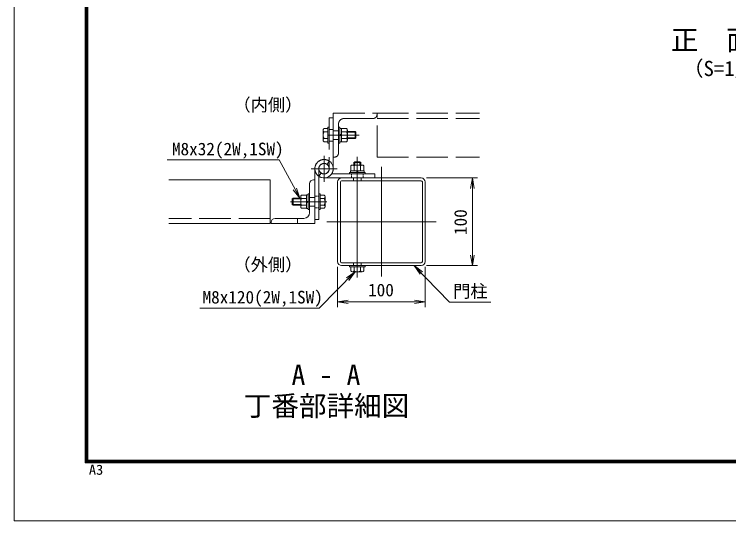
# Model space of a CAD drawing. Units: millimetres, scale not verified. Extents: x -6300 to 6300, y -4455 to 4455.
# Drawn here: x -6300 to -2219, y -4455 to -1565 of the extents above; entities that cross this region are included whole.
import ezdxf
from ezdxf.enums import TextEntityAlignment as Align

# ---------------------------------------------------------------- set-up
doc = ezdxf.new("R2010")
doc.units = ezdxf.units.MM
doc.header["$LTSCALE"] = 30
for name, pattern in [('DASHED', [7.5, 6, -1.5]), ('USER1', [50.8, 31.75, -6.35, 6.35, -6.35]), ('USER2', [0.375, 0.25, -0.125])]:
    doc.linetypes.add(name, pattern=pattern)
for name, color, linetype, lineweight in [('0-0_D-TTL-TXT', 7, 'Continuous', 18), ('0-1_D-STR1', 1, 'Continuous', 18), ('0-2_D-BMK', 2, 'USER1', 13), ('0-6_D-STR-DIM', 7, 'Continuous', 9), ('0-7_0', 7, 'Continuous', 9), ('0-8_D-STR-TXT', 7, 'Continuous', 9), ('0-9_D-STR3', 3, 'Continuous', 13), ('0-B_D-TTL', 7, 'Continuous', 9)]:
    doc.layers.add(name, color=color, linetype=linetype, lineweight=lineweight)
doc.styles.add('ＭＳ ゴシック', font='')
doc.styles.get('ＭＳ ゴシック').set_extended_font_data('MS Gothic')

# ---------------------------------------------------------------- blocks, each defined once
blk = doc.blocks.new('_Open')
at = {"layer": '0-7_0'}
blk.add_line((-30, 5), (0, 0), dxfattribs=at)
blk.add_lwpolyline([(-30, -5), (0, 0), (-30, 0)], dxfattribs=at)

msp = doc.modelspace()

# ---------------------------------------------------------------- linework, layer by layer
at = {"layer": '0-1_D-STR1', "linetype": 'DASHED'}
for p, q in [((-4250.64, -2159.88), (-4415.64, -2159.88)), ((-4228.14, -2129.88), (-3643.59, -2129.88)), ((-4228.14, -2379.88), (-4228.14, -2129.88)), ((-4228.14, -2159.88), (-3643.59, -2159.88)), ((-4448.14, -2192.38), (-4448.14, -2357.38)), ((-4478.14, -2229.88), (-4448.14, -2229.88)), ((-4478.14, -2279.88), (-4448.14, -2279.88)), ((-4228.14, -2379.88), (-3643.59, -2379.88)), ((-4363.14, -2498.88), (-4363.14, -2514.88)), ((-4318.14, -2498.88), (-4318.14, -2514.88)), ((-4838.14, -2729.88), (-5417.7, -2729.88)), ((-4363.14, -2998.88), (-4363.14, -2982.88)), ((-4318.14, -2998.88), (-4318.14, -2982.88))]:
    msp.add_line(p, q, dxfattribs=at)
at = {"layer": '0-1_D-STR1'}
for p, q in [((-4838.14, -2509.88), (-5417.7, -2509.88)), ((-4838.14, -2509.88), (-4838.14, -2759.88)), ((-4453.14, -2975.88), (-4453.14, -2521.88)), ((-4437.14, -2975.88), (-4437.14, -2521.88)), ((-3976.14, -2498.88), (-4430.14, -2498.88)), ((-3976.14, -2514.88), (-4430.14, -2514.88)), ((-3969.14, -2975.88), (-3969.14, -2521.88)), ((-3953.14, -2975.88), (-3953.14, -2521.88)), ((-4613.14, -2697.38), (-4613.14, -2532.38)), ((-4583.14, -2609.88), (-4613.14, -2609.88)), ((-4583.14, -2659.88), (-4613.14, -2659.88)), ((-4810.64, -2729.88), (-4645.64, -2729.88)), ((-4683.14, -2729.88), (-4683.14, -2759.88)), ((-4838.14, -2759.88), (-5417.7, -2759.88)), ((-3976.14, -2982.88), (-4430.14, -2982.88)), ((-3976.14, -2998.88), (-4430.14, -2998.88))]:
    msp.add_line(p, q, dxfattribs=at)
at = {"layer": '0-1_D-STR1', "linetype": 'DASHED'}
msp.add_lwpolyline([(-4470.64, -2379.88), (-4478.14, -2379.88), (-4478.14, -2129.88), (-4228.14, -2129.88), (-4228.14, -2137.38)], dxfattribs=at)
at = {"layer": '0-1_D-STR1'}
msp.add_lwpolyline([(-4590.64, -2509.88), (-4583.14, -2509.88), (-4583.14, -2759.88), (-4833.14, -2759.88), (-4833.14, -2752.38)], dxfattribs=at)
at = {"layer": '0-1_D-STR1', "linetype": 'DASHED'}
for centre, radius, start, end in [((-4415.64, -2192.38), 32.5, 90, 180), ((-4250.64, -2137.38), 22.5, 270, 0), ((-4470.64, -2357.38), 22.5, 270, 0)]:
    msp.add_arc(centre, radius, start, end, dxfattribs=at)
at = {"layer": '0-1_D-STR1'}
for centre, radius, start, end in [((-4590.64, -2532.38), 22.5, 90, 180), ((-4430.14, -2521.88), 23, 90, 180), ((-4430.14, -2521.88), 7, 90, 180), ((-3976.14, -2521.88), 23, 0, 90), ((-3976.14, -2521.88), 7, 0, 90), ((-4810.64, -2752.38), 22.5, 90, 180), ((-4645.64, -2697.38), 32.5, 270, 0), ((-4430.14, -2975.88), 23, 180, 270), ((-4430.14, -2975.88), 7, 180, 270), ((-3976.14, -2975.88), 23, 270, 0), ((-3976.14, -2975.88), 7, 270, 0)]:
    msp.add_arc(centre, radius, start, end, dxfattribs=at)
at = {"layer": '0-2_D-BMK', "linetype": 'DASHED'}
for p, q in [((-4330.89, -2254.88), (-4546.4, -2254.88)), ((-4530.64, -2520.69), (-4530.64, -2372.06)), ((-4604.96, -2446.38), (-4456.33, -2446.38))]:
    msp.add_line(p, q, dxfattribs=at)
at = {"layer": '0-2_D-BMK'}
for p, q in [((-4530.64, -2372.06), (-4530.64, -2520.69)), ((-4340.64, -3066.38), (-4340.64, -2378.88)), ((-4456.33, -2446.38), (-4604.96, -2446.38)), ((-4203.14, -2436.38), (-4203.14, -3061.38)), ((-4722.64, -2634.88), (-4514.89, -2634.88)), ((-3890.64, -2748.88), (-4515.64, -2748.88))]:
    msp.add_line(p, q, dxfattribs=at)
at = {"layer": '0-6_D-STR-DIM'}
for p, q in [((-3946.14, -2498.88), (-3653.4, -2498.88)), ((-3683.4, -2558.88), (-3683.4, -2938.88)), ((-4453.14, -3005.88), (-4453.14, -3236.38)), ((-3953.14, -3005.88), (-3953.14, -3236.38)), ((-3946.14, -2998.88), (-3653.4, -2998.88)), ((-4393.14, -3206.38), (-4013.14, -3206.38))]:
    msp.add_line(p, q, dxfattribs=at)
at = {"layer": '0-8_D-STR-TXT'}
for points in [[(-5427.5, -2395.97), (-4787.41, -2395.97), (-4669.85, -2613.12)], [(-3577.95, -3207.72), (-3814.21, -3207.72), (-4015.25, -3000.31)], [(-5239.95, -3241.64), (-4558.18, -3241.64), (-4354.55, -3035.8)]]:
    msp.add_lwpolyline(points, dxfattribs=at)
at = {"layer": '0-9_D-STR3', "linetype": 'DASHED'}
for p, q in [((-4500.64, -2156.38), (-4500.64, -2446.38)), ((-4500.64, -2156.38), (-4478.14, -2156.38)), ((-4478.14, -2156.38), (-4478.14, -2446.38)), ((-4536.14, -2283.02), (-4536.14, -2226.73)), ((-4530.74, -2217.38), (-4508.64, -2217.38)), ((-4530.74, -2236.08), (-4508.64, -2236.08)), ((-4508.64, -2292.38), (-4508.64, -2217.38)), ((-4478.14, -2222.63), (-4500.64, -2222.63)), ((-4440.14, -2299.88), (-4440.14, -2209.88)), ((-4430.14, -2217.38), (-4401.14, -2217.38)), ((-4430.14, -2292.38), (-4430.14, -2217.38)), ((-4430.14, -2236.13), (-4401.14, -2236.13)), ((-4397.64, -2283.77), (-4397.64, -2226.04)), ((-4348.64, -2238.63), (-4397.64, -2238.63)), ((-4348.64, -2238.63), (-4353.64, -2234.88)), ((-4530.74, -2273.67), (-4508.64, -2273.67)), ((-4430.14, -2249.54), (-4440.14, -2255.31)), ((-4430.14, -2253), (-4440.14, -2258.77)), ((-4430.14, -2273.63), (-4401.14, -2273.63)), ((-4397.64, -2274.88), (-4353.64, -2274.88)), ((-4348.64, -2271.13), (-4353.64, -2274.88)), ((-4530.74, -2292.38), (-4508.64, -2292.38)), ((-4478.14, -2290.13), (-4500.64, -2290.13)), ((-4448.14, -2299.88), (-4440.14, -2299.88)), ((-4430.14, -2292.38), (-4401.14, -2292.38)), ((-4513.5, -2421.76), (-4500.64, -2403.29))]:
    msp.add_line(p, q, dxfattribs=at)
at = {"layer": '0-9_D-STR3'}
for p, q in [((-4355.64, -2425.88), (-4355.64, -2406.88)), ((-4320.64, -2411.88), (-4325.64, -2406.88)), ((-4583.14, -2736.38), (-4583.14, -2446.38)), ((-4560.64, -2736.38), (-4560.64, -2446.38)), ((-4378.14, -2458.38), (-4378.14, -2429.38)), ((-4311.75, -2425.88), (-4369.48, -2425.88)), ((-4360.64, -2425.88), (-4360.64, -2411.88)), ((-4359.39, -2458.38), (-4359.39, -2429.38)), ((-4321.89, -2458.38), (-4321.89, -2429.38)), ((-4320.64, -2425.88), (-4320.64, -2411.88)), ((-4303.14, -2458.38), (-4303.14, -2429.38)), ((-4547.79, -2471), (-4560.64, -2489.46)), ((-4240.64, -2476.38), (-4487.56, -2476.38)), ((-4385.64, -2476.38), (-4385.64, -2468.38)), ((-4295.64, -2468.38), (-4385.64, -2468.38)), ((-4385.64, -2476.38), (-4295.64, -2476.38)), ((-4379.14, -2468.38), (-4379.14, -2458.38)), ((-4302.14, -2468.38), (-4379.14, -2468.38)), ((-4303.14, -2458.38), (-4378.14, -2458.38)), ((-4338.77, -2468.38), (-4344.54, -2458.38)), ((-4335.3, -2468.38), (-4341.08, -2458.38)), ((-4295.64, -2476.38), (-4295.64, -2468.38)), ((-4240.64, -2476.38), (-4240.64, -2498.88)), ((-4240.64, -2498.88), (-4530.64, -2498.88)), ((-4663.64, -2605.99), (-4663.64, -2663.71)), ((-4631.14, -2597.38), (-4660.14, -2597.38)), ((-4631.14, -2597.38), (-4631.14, -2672.38)), ((-4621.14, -2589.88), (-4621.14, -2679.88)), ((-4613.14, -2589.88), (-4621.14, -2589.88)), ((-4530.54, -2597.38), (-4552.64, -2597.38)), ((-4552.64, -2597.38), (-4552.64, -2672.38)), ((-4525.14, -2606.73), (-4525.14, -2663.02)), ((-4712.64, -2618.63), (-4707.64, -2614.88)), ((-4712.64, -2651.13), (-4707.64, -2654.88)), ((-4663.64, -2651.13), (-4712.64, -2651.13)), ((-4663.64, -2614.88), (-4707.64, -2614.88)), ((-4707.64, -2614.88), (-4707.64, -2654.88)), ((-4631.14, -2616.13), (-4660.14, -2616.13)), ((-4631.14, -2636.75), (-4621.14, -2630.98)), ((-4631.14, -2640.22), (-4621.14, -2634.44)), ((-4530.54, -2616.08), (-4552.64, -2616.08)), ((-4663.64, -2654.88), (-4707.64, -2654.88)), ((-4631.14, -2653.63), (-4660.14, -2653.63)), ((-4631.14, -2672.38), (-4660.14, -2672.38)), ((-4530.54, -2653.67), (-4552.64, -2653.67)), ((-4530.54, -2672.38), (-4552.64, -2672.38)), ((-4560.64, -2736.38), (-4583.14, -2736.38)), ((-4295.64, -2998.88), (-4385.64, -2998.88)), ((-4385.64, -3006.88), (-4385.64, -2998.88)), ((-4295.64, -3006.88), (-4385.64, -3006.88)), ((-4378.14, -3028.98), (-4378.14, -3006.88)), ((-4303.14, -3006.88), (-4378.14, -3006.88)), ((-4359.44, -3028.98), (-4359.44, -3006.88)), ((-4321.85, -3028.98), (-4321.85, -3006.88)), ((-4303.14, -3028.98), (-4303.14, -3006.88)), ((-4295.64, -3006.88), (-4295.64, -2998.88)), ((-4312.5, -3034.38), (-4368.79, -3034.38))]:
    msp.add_line(p, q, dxfattribs=at)
at = {"layer": '0-9_D-STR3', "linetype": 'USER2'}
for p, q in [((-4374.39, -2476.38), (-4374.39, -2498.88)), ((-4306.89, -2476.38), (-4306.89, -2498.88)), ((-4560.64, -2602.63), (-4583.14, -2602.63)), ((-4560.64, -2670.13), (-4583.14, -2670.13))]:
    msp.add_line(p, q, dxfattribs=at)
at = {"layer": '0-9_D-STR3', "linetype": 'DASHED'}
msp.add_lwpolyline([(-4500.64, -2209.88), (-4508.64, -2209.88), (-4508.64, -2299.88), (-4500.64, -2299.88)], close=True, dxfattribs=at)
for points in [[(-4448.14, -2299.88), (-4448.14, -2209.88), (-4440.14, -2209.88)], [(-4430.14, -2216.38), (-4430.14, -2293.38), (-4440.14, -2293.38)], [(-4430.14, -2216.38), (-4440.14, -2216.38), (-4440.14, -2293.38)], [(-4353.64, -2274.88), (-4353.64, -2234.88), (-4397.64, -2234.88)], [(-4397.64, -2271.13), (-4348.64, -2271.13), (-4348.64, -2238.63)]]:
    msp.add_lwpolyline(points, dxfattribs=at)
at = {"layer": '0-9_D-STR3'}
for points in [[(-4320.64, -2411.88), (-4360.64, -2411.88), (-4355.64, -2406.88)], [(-4325.64, -2425.88), (-4325.64, -2406.88), (-4355.64, -2406.88)], [(-4302.14, -2468.38), (-4302.14, -2458.38), (-4379.14, -2458.38)], [(-4631.14, -2673.38), (-4631.14, -2596.38), (-4621.14, -2596.38)], [(-4631.14, -2673.38), (-4621.14, -2673.38), (-4621.14, -2596.38)], [(-4613.14, -2589.88), (-4613.14, -2679.88), (-4621.14, -2679.88)], [(-4663.64, -2618.63), (-4712.64, -2618.63), (-4712.64, -2651.13)]]:
    msp.add_lwpolyline(points, dxfattribs=at)
msp.add_lwpolyline([(-4560.64, -2679.88), (-4552.64, -2679.88), (-4552.64, -2589.88), (-4560.64, -2589.88)], close=True, dxfattribs=at)
msp.add_circle((-4530.64, -2446.38), 30, dxfattribs=at)
at = {"layer": '0-9_D-STR3', "linetype": 'DASHED'}
for centre, radius, start, end in [((-4525.34, -2226.73), 10.8, 120, 240), ((-4500.75, -2254.88), 35.39, 147.93138, 212.06862), ((-4411.88, -2226.75), 14.25, 318.86505, 41.13495), ((-4449.62, -2254.88), 51.97, 338.85295, 21.14705), ((-4525.34, -2283.02), 10.8, 120, 240), ((-4411.87, -2283), 14.24, 318.83491, 41.16509), ((-4530.64, -2446.38), 52.5, 55.1501, 0), ((-4530.64, -2446.38), 30, 55.1501, 0)]:
    msp.add_arc(centre, radius, start, end, dxfattribs=at)
at = {"layer": '0-9_D-STR3'}
for centre, radius, start, end in [((-4530.64, -2446.38), 52.5, 235.1501, 180), ((-4530.64, -2446.38), 30, 235.1501, 180), ((-4368.77, -2440.11), 14.25, 48.86505, 131.13495), ((-4340.64, -2477.85), 51.97, 68.85295, 111.14705), ((-4312.52, -2440.1), 14.24, 48.83491, 131.16509), ((-4649.42, -2606.75), 14.24, 138.83491, 221.16509), ((-4535.95, -2606.73), 10.8, 300, 60), ((-4611.67, -2634.88), 51.97, 158.85295, 201.14705), ((-4560.54, -2634.88), 35.39, 327.93138, 32.06862), ((-4649.41, -2663), 14.25, 138.86505, 221.13495), ((-4535.95, -2663.02), 10.8, 300, 60), ((-4368.79, -3023.58), 10.8, 210, 330), ((-4340.64, -2998.98), 35.39, 237.93138, 302.06862), ((-4312.5, -3023.58), 10.8, 210, 330)]:
    msp.add_arc(centre, radius, start, end, dxfattribs=at)
at = {"layer": '0-B_D-TTL', "color": 2, "lineweight": 18}
msp.add_lwpolyline([(-6300, 4455), (6300, 4455), (6300, -4455), (-6300, -4455)], close=True, dxfattribs=at)
at = {"layer": '0-B_D-TTL'}
for points in [[(-5895, 4125), (5895, 4125), (5895, -4125), (-5895, -4125)], [(-5891.25, 4121.25), (5891.25, 4121.25), (5891.25, -4121.25), (-5891.25, -4121.25)], [(-5887.5, 4117.5), (5887.5, 4117.5), (5887.5, -4117.5), (-5887.5, -4117.5)], [(-5883.75, 4113.75), (5883.75, 4113.75), (5883.75, -4113.75), (-5883.75, -4113.75)], [(-5880, 4110), (5880, 4110), (5880, -4110), (-5880, -4110)]]:
    msp.add_lwpolyline(points, close=True, dxfattribs=at)

# ---------------------------------------------------------------- block references
at = {"layer": '0-6_D-STR-DIM', "xscale": 2, "yscale": 2}
for p, rotation in [((-3683.4, -2498.88), 90), ((-3683.4, -2998.88), 270), ((-4453.14, -3206.38), 180)]:
    msp.add_blockref('_Open', p, dxfattribs=dict(at, rotation=rotation))
msp.add_blockref('_Open', (-3953.14, -3206.38), dxfattribs=at)
at = {"layer": '0-8_D-STR-TXT', "xscale": 2, "yscale": 2}
for p, rotation in [((-4668.9, -2614.88), 298.42996), ((-4016.64, -2998.88), 134.10766), ((-4353.14, -3034.38), 45.31059)]:
    msp.add_blockref('_Open', p, dxfattribs=dict(at, rotation=rotation))

# ---------------------------------------------------------------- texts
at = {"layer": '0-0_D-TTL-TXT', "style": 'ＭＳ ゴシック'}
for s, height, p in [('正\u3000面\u3000図', 115.5, (-2549.26, -1803.9)), ('（S=1／30）', 86.66, (-2481.03, -1943.7)), ('（内側）', 72.14, (-5048.23, -2139.27)), ('（外側）', 72.14, (-5048.23, -3051.09)), ('A - A', 115.5, (-4716.2, -3714.74)), ('丁番部詳細図', 115.5, (-4989.09, -3891.99))]:
    msp.add_text(s, height=height, dxfattribs=at).set_placement(p, align=Align.BOTTOM_LEFT)
at = {"layer": '0-6_D-STR-DIM', "style": 'ＭＳ ゴシック'}
msp.add_text('100', height=72.14, rotation=90, dxfattribs=at).set_placement((-3693.52, -2824.85), align=Align.BOTTOM_LEFT)
msp.add_text('100', height=72.14, dxfattribs=at).set_placement((-4279.12, -3196.26), align=Align.BOTTOM_LEFT)
at = {"layer": '0-8_D-STR-TXT', "style": 'ＭＳ ゴシック'}
for s, p in [('M8x32(2W,1SW)', (-5399.44, -2391.47)), ('門柱', (-3793.17, -3203.21)), ('M8x120(2W,1SW)', (-5224.62, -3237.14))]:
    msp.add_text(s, height=72.14, dxfattribs=at).set_placement(p, align=Align.BOTTOM_LEFT)
at = {"layer": '0-B_D-TTL', "style": 'ＭＳ ゴシック', "width": 1.05}
msp.add_text('A3', height=57.62, dxfattribs=at).set_placement((-5874.13, -4210.22), align=Align.BOTTOM_LEFT)

doc.saveas('drawing.dxf')
